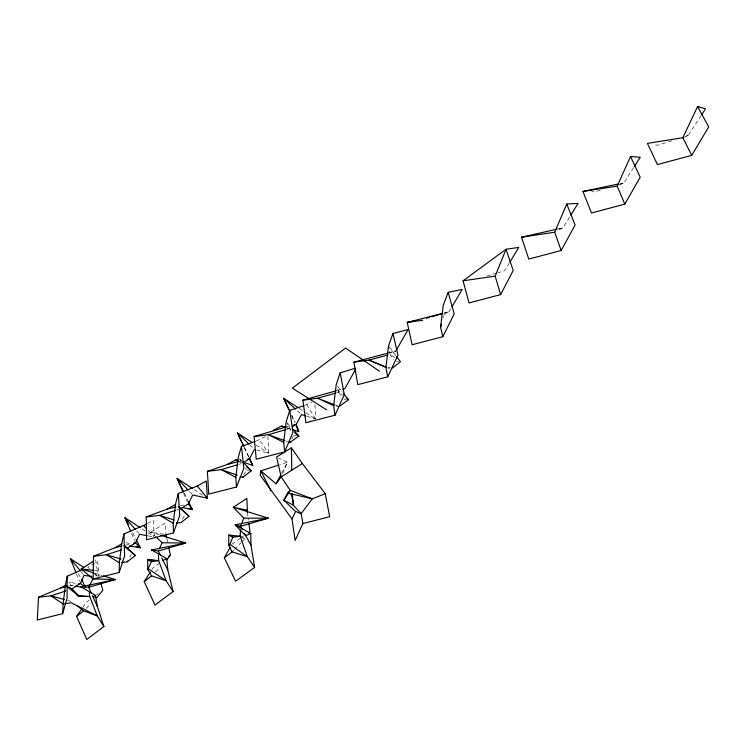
<?xml version="1.0" encoding="UTF-8"?>
<svg xmlns="http://www.w3.org/2000/svg" width="746" height="746" viewBox="0 0 746 746"><rect width="100%" height="100%" fill="white"/><g stroke="black" fill="none" stroke-linecap="round" stroke-linejoin="round"><path stroke-width="0.56" stroke-dasharray="3.73 2.8" d="M75.225 583.67L70.963 582.048L70.609 585.666L72.791 585.955M442.993 317.955L443.525 315.875M282.566 473.747L287.536 462.184L278.584 458.007M281.774 473.011L287.536 462.184L280.067 464.618M291.779 438.881L293.253 436.168M243.728 474.969L246.488 469.896L245.322 468.012M182.481 519.179L184.644 515.225M129.748 557.187L131.343 554.287M450.78 308.816L449.073 311.725L443.795 314.84M509.387 262.965L504.697 270.742L497.992 272.71M569.59 217.077L562.932 227.828L557.448 230.756M633.615 167.682L623.982 182.845L617.194 186.136M151.886 569.636L153.07 567.781L161.276 561.831M701.165 115.509L688.036 135.641L682.851 137.721M82.75 607.486L86.396 602.218L89.138 600.213M232.109 551.9L233.722 550.24M234.533 549.41L240.986 542.762M241.788 541.932L245.014 538.603L240.231 536.215M155.522 571.977L159.392 568.06M86.088 608.4L91.031 603.458M96.439 594.87L98.258 593.536M231.847 544.244L239.998 538.453M240.902 537.81L243.625 535.889M336.493 392.918L343.207 389.524M389.263 352.69L395.893 350.918L390.093 354.425L393.45 359.637M68.949 583.213L70.963 582.048M147.475 523.617L153.154 520.419L154.478 535.926M256.195 441.063L265.94 436.419M304.685 405.404L311.819 402.113M671.773 140.789L657.674 145.246L653.123 144.416M685.872 136.322L688.036 135.641L685.779 136.07M176.504 510.087L178.62 509.425M600.269 190.165L594.879 191.825L591.615 191.722M619.665 184.178L623.982 182.845L620.56 183.563M558.642 229.125L562.932 227.828L558.465 228.835M239.074 464.292L241.303 463.63M486.812 275.992L496.873 273.036M286.203 429.519L289.541 428.549L291.248 429.901M443.702 313.264L449.073 311.725L443.562 313.134M388.34 353.017L395.893 350.918M337.369 390.484L341.743 389.3M286.781 426.843L289.942 426.003M238.347 461.653L241.723 460.786M180.495 505.816L184.057 504.93M125.319 545.214L131.007 543.853M69.555 585.908L76.045 584.416M396.527 361.502L398.495 361.633M388.106 367.573L390.298 367.787M344.158 399.241L346.358 399.464M95.022 570.466L97.325 570.709L98.854 576.126M293.747 435.263L296.833 435.701M335.821 406.001L337.994 406.337M163.887 534.285L150.869 532.187L165.006 523.179L165.957 533.493M148.146 535.87L152.426 536.644M246.488 469.896L249.378 470.428M242.86 538.136L245.014 538.603M239.457 461.942L241.676 462.52M256.615 450.006L268.756 453.344L267.87 436.541M67.606 600.465L70.926 601.388M286.856 428.055L291.201 429.37M94.434 573.068L102.146 575.455M159.588 534.901L150.869 532.187L154.907 535.964M306.904 416.287L315.539 419.047L314.952 404.043M286.893 427.812L291.229 429.22M387.752 367.983L389.599 368.589M285.531 440.942L287.676 441.716M125.86 542.51L131.035 544.403M335.849 405.255L338.003 406.085M299.109 408.342L304.909 412.118M305.879 412.752L314.579 418.422M256.065 445.073L268.756 453.344L259.356 439.907M194.165 489.6L202.707 495.176M142.15 528.923L146.925 532.047M147.885 532.672L153.62 536.411M94.481 574.42L97.362 576.304M394.802 357.763L390.093 354.425L389.496 351.217M337.649 389.011L338.721 392.293L342.302 394.988M89.408 568.722L87.758 567.249L97.651 561.561L99.171 576.416M94.35 573.142L99.293 577.563M297.253 410.682L300.657 413.788M249.584 444.7L253.603 448.607M148.351 530.583L153.797 536.234M239.802 458.837L241.34 460.422M189.615 491.679L191.964 494.16M286.93 422.562L290.67 426.759M136.658 530.984L138.859 533.474M337.668 386.4L342.022 391.715M81.183 571.865L83.328 574.495M389.841 347.627L395.818 355.572M239.457 458.967L241.228 461.56M338.721 392.293L341.202 396.201M290.744 430.47L287.145 423.672M306.82 404.686L315.539 419.047M78.423 573.711L80.559 577.712M132.648 532.747L135.725 538.761M184.243 493.003L187.824 500.277M291.714 414.944L295.248 422.245M244.399 447.628L248.828 457.046M244.24 447.423L248.558 456.711M291.695 416.016L294.539 422.283M183.637 493.283L187.377 501.76M131.557 533.362L134.644 540.682M76.484 573.749L79.505 581.274M166.973 538.966L167.654 542.221M95.609 559.864L97.325 570.709M247.42 512.418L248.465 520.232"/><path stroke-width="1.12" d="M82.629 569.496L67.233 576.229L67.093 598.143L62.636 613.641L37.3 620.029L38.531 597.22L60.902 587.895L65.928 584.967M121.934 543.787L115.173 547.639L93.539 556.218L93.101 579.045L119.22 572.424L119.332 562.782L121.673 543.675L123.939 533.977L146.524 524.149M228.686 545.345L229.871 544.375L247.29 556.628L232.109 551.9L228.686 545.345L228.808 535.134L240.231 536.215L247.29 556.628L254.638 567.389L235.615 581.255L224.304 557.822L230.244 547.126M240.389 529.613L240.231 536.215L232.808 537.288L228.808 535.134L233.134 536.057M62.636 613.641L63.093 603.999L65.378 585.414L67.233 576.229M286.371 426.945L254.125 436.522L256.242 459.228L284.683 451.889L283.676 442.313L286.184 421.723L289.737 410.431L303.622 405.759M336.306 390.773L302.913 400.154L305.888 422.758L335.047 415.205L333.658 405.675L336.213 384.628L340.195 372.832L355.273 368.254M388.34 353.017L353.893 362.155L357.8 384.638L387.706 376.842L385.906 367.368L388.517 345.855L392.955 333.509L408.081 329.546L396.452 349.939M442.462 313.413L407.213 322.412L412.137 344.736L442.826 336.698L440.588 327.289L443.245 305.282L448.187 292.357L462.166 289.411L451.917 306.876M176.019 506.926L167.085 509.136L146.225 516.95L146.589 539.759L173.464 532.905L173.221 523.272L175.618 503.681L178.294 493.479L197.233 486.01L206.25 481.058L207.453 498.272L192.748 494.99L188.318 503.876L180.737 508.763L178.546 506.59M238.384 461.643L227.26 464.506L207.379 471.36L208.721 494.132L236.482 487.007L235.811 477.393L238.272 457.242L241.434 446.425L255.141 441.445M440.588 327.289L441.39 324.174M119.22 572.424L124.591 555.919L123.939 533.977M173.464 532.905L179.739 515.411L178.294 493.479M236.482 487.007L243.867 468.32L241.434 446.425M500.585 294.623L513.192 270.509L506.058 249.239L463.042 280.813L469.066 302.923L500.585 294.623L495.176 276.132L506.058 249.239L518.759 247.411L509.975 261.995M247.42 512.418L246.879 498.393L233.349 507.261L243.821 518.19L240.473 526.312L242.133 529.296M229.871 544.375L232.808 537.288M284.683 451.889L292.954 432.26L289.737 410.431M557.346 229.097L521.547 237.2L528.774 259.067L561.169 250.479L554.707 232.22L566.773 203.994L578.057 203.406L570.802 215.128M148.268 568.769L166.097 580.752L151.643 575.884L147.727 569.534L151.298 561.701L158.693 560.619L166.097 580.752L173.109 591.522L154.981 605.062L144.211 581.666L150.319 572.079M335.047 415.205L344.27 394.578L340.195 372.832M618.275 184.038L582.934 191.442L591.485 213.002L624.812 204.124L617.194 186.136L630.529 156.483L640.245 157.257L634.221 166.731M302.913 523.515L329.685 516.726L325.256 493.721L312.294 498.822L290.259 490.402L287.564 493.059L283.862 500.286L293.094 504.958L301.114 513.668L302.913 523.515L295.127 540.43L291.994 518.946L260.168 475.165L260.858 470.875L279.004 464.963M682.851 137.721L647.425 143.381L657.422 164.577L691.728 155.382L682.851 137.721L697.575 106.529L705.548 108.795L701.79 114.548M387.706 376.842L397.963 355.143L392.955 333.509M159.215 548.944L162.171 542.762L185.735 543.032L158.227 551.005L151.541 549.942L166.731 558.614L167.794 570L173.109 591.522M291.994 518.946L295.64 511.495L283.862 500.286L290.259 490.402L281.205 476.908L276.598 457.074L291.444 447.805L302.354 463.518L325.256 493.721M442.826 336.698L454.211 313.833L448.187 292.357M254.414 449.39L249.518 458.781L243.308 462.725M81.827 608.829L76.596 616.392L86.76 639.471L103.871 626.537L97.278 606.2L95.516 595.439L80.978 586.813L88.643 587.261L115.378 579.539L93.017 578.924L88.643 587.261L91.516 593.574M270.901 490.663L260.858 470.875L276.02 483.828L280.729 474.978M121.579 562.512L127.202 561.85L127.622 561.057M561.169 250.479L575.11 225.031L566.773 203.994M355.31 369.802L345.006 388.414L343.207 389.524M624.812 204.124L640.199 177.231L630.529 156.483M691.728 155.382L708.7 126.913L697.575 106.529M248.726 533.194L249.966 531.385L248.912 523.58M276.02 483.828L281.205 476.908L302.354 463.518M166.908 559.817L170.396 555.22L168.801 547.639M76.596 616.392L83.617 610.871L97.25 615.888L103.871 626.537M343.477 393.487L348.569 399.688L339.076 406.495M392.489 367.992L400.462 361.763L396.48 356.457M240.025 477.226L243.187 477.095L251.299 470.782L242.87 462.016M289.821 442.499L298.894 436L292.162 428.437M127.202 561.85L135.38 555.5L124.2 545.513M178.975 506.832L189.036 516.288L180.877 522.629L176.504 522.993M144.211 581.666L151.643 575.884M224.304 557.822L232.109 551.9M168.577 556.544L170.396 555.22M93.688 561.085L81.202 568.984L93.017 578.924M292.423 426.74L296.255 424.334L301.515 414.562L305.832 415.942M167.085 509.136L175.403 504.492M227.26 464.506L235.978 459.778L238.077 460.478M273.185 430.433L281.484 426.059L285.811 427.467M162.982 560.451L166.731 558.614M92.933 596.688L95.516 595.439M254.638 567.389L250.982 545.195L250.787 533.455L245.704 535.703L235.111 524.83L268.392 518.209L233.349 507.261L247.122 510.189M65.732 590.981L51.008 595.858L38.531 597.22M121.234 549.988L106.464 554.744L93.539 556.218M175.45 510.413L159.579 515.355L146.225 516.95M237.955 464.627L221.236 469.644L207.379 471.36M285.084 429.845L268.374 434.694L254.125 436.522M426.498 318.188L429.724 317.264M431.878 316.649L441.548 313.88M335.383 393.226L317.572 398.215L302.913 400.154M387.864 355.021L368.99 360.094L353.893 362.155M293.103 425.173L296.255 424.334L298.801 431.673L293.392 429.92M247.29 459.35L249.518 458.781L252.763 465.42L245.415 462.949M115.173 547.639L121.962 546.016M133.487 543.265L135.53 542.771L139.586 534.304L147.083 535.675M60.902 587.895L65.228 586.897M78.199 583.922L80.372 583.419L84.96 586.999M80.978 586.813L115.378 579.539L103.246 575.8M414.711 320.873L407.213 322.412L422.768 320.22M151.541 549.942L185.735 543.032L160.679 535.236M582.934 191.442L617.194 186.136M554.707 232.22L521.547 237.2L523.785 237.041M463.042 280.813L495.176 276.132M64.287 599.542L51.008 595.858L63.093 603.999L71.168 602.787L97.25 615.888L89.669 596.362L79.356 596.446L77.519 595.765M288.777 442.294L290.809 442.294M243.821 518.19L268.392 518.209L240.473 526.312L235.111 524.83L250.787 533.455M93.875 570.345L81.202 568.984L93.334 572.732M76.782 595.224L86.797 596.455M74.973 586.253L82.601 587.27M287.564 493.059L312.294 498.822L301.114 513.668L295.64 511.495M91.665 576.471L84.046 575.371L80.372 583.419L72.045 588.892L65.378 585.414L79.356 596.446L72.045 588.892L73.08 590.664M129.608 545.951L140.341 547.797L136.238 539.768M242.627 477.002L243.187 477.095M154.553 560.703L147.717 559.444L147.727 569.534M94.77 597.313L96.803 597.686L102.827 590.198L100.682 582.617M182.201 507.476L192.421 509.63L188.328 501.321M120.945 559.062L106.464 554.744L119.332 562.782M174.48 520.111L159.579 515.355L173.221 523.272M237.284 475.155L221.236 469.644L235.811 477.393M189.204 508.502L192.421 509.63L188.318 503.876M284.459 440.55L268.374 434.694L283.676 442.313M136.21 546.286L140.341 547.797L135.53 542.771L127.566 547.956L128.648 549.765M334.777 404.845L317.572 398.215L333.658 405.675M386.214 367.135L368.99 360.094L385.906 367.368M281.484 426.059L284.683 427.393M151.298 561.701L147.717 559.444L158.693 560.619L158.432 555.276M326.683 409.899L292.376 388.153L345.575 348.046L379.453 371.2M298.139 407.708L283.639 398.261L289.802 411.839M252.157 442.527L237.508 432.969L243.755 446.388M192.272 488.36L177.082 478.447L183.162 492.22M205.56 497.041L207.453 498.272L197.233 486.01M140.239 527.674L124.946 517.687L130.681 531.273M83.906 567.501L70.441 558.707L76.055 572.676M346.778 398.345L348.569 399.688M235.978 459.778L238.347 461.653M77.379 605.929L83.617 610.871M294.642 432.615L298.894 436M246.861 467.033L251.299 470.782M124.246 545.895L135.38 555.5M180.737 508.763L189.036 516.288M295.556 409.125L283.639 398.261L289.7 410.776M155.718 536.719L162.171 542.762M248.782 443.917L237.508 432.969L243.41 445.53M143.689 525.743L146.794 528.97M188.048 490.029L177.082 478.447L180.15 484.686M135.194 529.315L124.946 517.687L128.536 524.718M80.465 570.988L70.441 558.707L72.567 562.708M244.343 533.269L250.982 545.195M81.622 579.707L85.342 586.71M158.227 551.005L160.241 555.005M161.751 558.008L167.794 570M181.175 486.765L183.218 490.924M249.323 458.091L252.763 465.42M92.476 595.681L97.278 606.2M296.432 426.451L298.801 431.673M291.108 493.731L293.654 503.727M166.06 534.64L166.75 537.885M388.517 345.855L388.908 348M89.287 592.949L89.669 596.362M292.395 493.721L293.094 504.958M291.444 447.805L291.77 470.213"/></g></svg>
